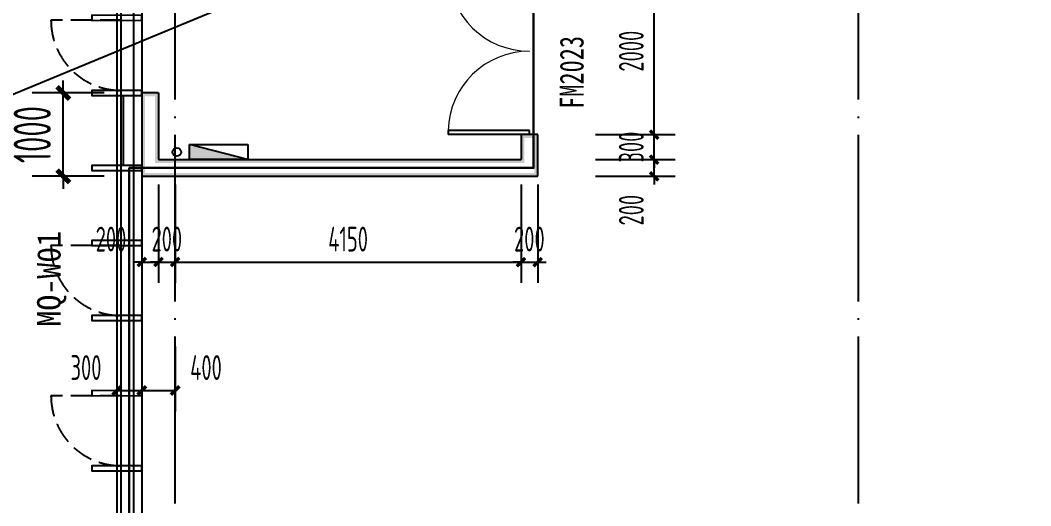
# Model space of a CAD drawing. Extents: x -228436 to 200315, y -41539 to 163917.
# Drawn here: x -2059 to 10067, y 64650 to 70471 of the extents above; entities that cross this region are included whole.
import ezdxf

# ---------------------------------------------------------------- set-up
doc = ezdxf.new("R2010")
doc.units = 0
doc.header["$LTSCALE"] = 1000
doc.header["$MEASUREMENT"] = 0
for name, pattern in [('13#楼幕墙$0$DASH', [0.35, 0.25, -0.1]), ('X-104 13#平面$0$ACAD_ISO05W100', [34, 24, -3, 0.5, -3, 0.5, -3]), ('X-104 13#平面$0$DOTE', [2.42, 2, -0.2, 0.02, -0.2])]:
    doc.linetypes.add(name, pattern=pattern)
for name, color, linetype in [('01-标注_尺寸', 124, 'Continuous'), ('13#楼幕墙$0$A-C_幕墙龙骨', 133, 'Continuous'), ('13#楼幕墙$0$A-C_玻璃幕墙', 140, 'Continuous'), ('13#楼幕墙$0$A-C_窗', 140, 'Continuous'), ('13#楼幕墙$0$A-TECH_结构', 21, 'Continuous'), ('13#楼幕墙$0$A-金属背板', 30, 'Continuous'), ('PUB_WALL', 9, 'Continuous'), ('X-104 13#平面$0$02-TEXT_标注', 130, 'Continuous'), ('X-104 13#平面$0$A-TECH_水', 3, 'Continuous'), ('X-104 13#平面$0$A-TECH_结构', 21, 'Continuous'), ('X-104 13#平面$0$A_AXIS-轴线', 36, 'X-104 13#平面$0$DOTE'), ('X-104 13#平面$0$A_STR-砌块墙', 121, 'Continuous'), ('X-104 13#平面$0$DOOR_FIRE', 220, 'Continuous'), ('X-104 13#平面$0$DOOR_FIRE_TEXT', 7, 'Continuous')]:
    doc.layers.add(name, color=color, linetype=linetype)
doc.layers.add('X-104 13#平面$0$000套内', color=226, linetype='Continuous', lineweight=30, plot=False)
doc.layers.add('X-104 13#平面$0$DIM_MODI', color=6, linetype='Continuous', plot=False)
doc.styles.add('_TCH_DIM_T3', font='ros1.shx', dxfattribs={"width": 0.705882, "bigfont": 'jd.shx'})
doc.styles.add('X-104 13#平面$0$_TCH_AXIS', font='STXIHEI_0.TTF', dxfattribs={"width": 0.75})
doc.styles.add('X-104 13#平面$0$_TCH_WINDOW', font='STXIHEI_0.TTF', dxfattribs={"width": 0.75, "height": 3.5})
doc.dimstyles.new('_TCH_ARCH&&100', dxfattribs={"dimtxt": 297.5, "dimasz": 100, "dimexe": 250, "dimexo": 300, "dimgap": 126.25, "dimtad": 1, "dimdec": 0, "dimzin": 0, "dimdsep": 46, "dimtxsty": '_TCH_DIM_T3', "dimblk": 'ARCHTICK', "dimcen": 0.09, "dimclrt": 7, "dimazin": 2, "dimtfac": 1, "dimtdec": 0, "dimtix": 1, "dimtmove": 2, "dimatfit": 3, "dimfxl": 0, "dimtolj": 1, "dimtzin": 0, "dimarcsym": 0})
doc.dimstyles.new('_TCH_ARCH&&150', dxfattribs={"dimtxt": 446.25, "dimasz": 150, "dimexe": 375, "dimexo": 450, "dimgap": 150, "dimtad": 1, "dimdec": 0, "dimzin": 0, "dimdsep": 46, "dimtxsty": '_TCH_DIM_T3', "dimblk": 'ARCHTICK', "dimcen": 0.09, "dimclrt": 7, "dimazin": 2, "dimtfac": 1, "dimtdec": 0, "dimtix": 1, "dimtmove": 2, "dimatfit": 3, "dimfxl": 0, "dimtolj": 1, "dimtzin": 0, "dimarcsym": 0})

# ---------------------------------------------------------------- blocks, each defined once
blk = doc.blocks.new('13#楼幕墙$0$A$C2CD63A88')
at = {"linetype": '13#楼幕墙$0$DASH'}
blk.add_lwpolyline([(-10, 720), (-10, -120)], dxfattribs=at)
blk.add_arc((-10, 720), 840, 270, 360, dxfattribs=at)
blk = doc.blocks.new('13#楼幕墙$0$A$C19832372')
blk.add_lwpolyline([(-384, -466), (-334, -498), (-8, 5), (-59, 38)], close=True)
blk = doc.blocks.new('13#楼幕墙')
at = {"layer": '13#楼幕墙$0$A-C_玻璃幕墙'}
for p, q in [((-900, 77900), (-900, 59700)), ((-850, 77850), (-850, 59750)), ((-700, 77700), (-700, 59900))]:
    blk.add_line(p, q, dxfattribs=at)
at = {"layer": '13#楼幕墙$0$A-TECH_结构'}
blk.add_lwpolyline([(4402, 77600), (-600, 77600), (-600, 60000), (21800, 60000), (21800, 61600), (58100, 61600), (58100, 81220), (53261, 85280), (38100, 76527), (38100, 72300), (12410, 72300), (4402, 77600)], dxfattribs=at)
at = {"layer": '13#楼幕墙$0$A-金属背板'}
blk.add_lwpolyline([(-820, 68730), (-820, 69570)], dxfattribs=at)
at = {"layer": '13#楼幕墙$0$A-C_幕墙龙骨', "rotation": 122.8762617521566}
for p in [(-1200, 70540), (-1200, 69640), (-1200, 68740), (-1200, 67840), (-1200, 66940), (-1200, 66040), (-1200, 65140)]:
    blk.add_blockref('13#楼幕墙$0$A$C19832372', p, dxfattribs=at)
at = {"layer": '13#楼幕墙$0$A-C_窗', "rotation": 270}
for p in [(-1570, 70460), (-1570, 67760), (-1570, 65960)]:
    blk.add_blockref('13#楼幕墙$0$A$C2CD63A88', p, dxfattribs=at)
blk = doc.blocks.new('X-104 13#平面$0$轴网')
at = {"layer": 'X-104 13#平面$0$A_AXIS-轴线', "linetype": 'X-104 13#平面$0$DOTE'}
for p, q in [((-200, -7401), (-200, 24620.3)), ((8000, -7401), (8000, 24620.3))]:
    blk.add_line(p, q, dxfattribs=at)
blk = doc.blocks.new('X-104 13#平面$0$$TwtSys$00000434')
for p, q in [((-0.5, 0.5), (-0.5, -0.5)), ((-0.5, -0.5), (0.5, 0.5)), ((0.5, 0.5), (-0.5, 0.5)), ((0.5, -0.5), (0.5, 0.5)), ((-0.5, -0.5), (0.5, -0.5))]:
    blk.add_line(p, q)
blk.add_solid([(0.5, -0.5), (0.5, 0.5), (-0.5, -0.5)])
blk = doc.blocks.new('X-104 13#平面$0$A$C55540B70')
at = {"layer": 'X-104 13#平面$0$A-TECH_水'}
blk.add_circle((-57680, 68890), 50, dxfattribs=at)
at = {"layer": 'X-104 13#平面$0$A-TECH_水', "xscale": -700, "yscale": 180, "zscale": 700}
blk.add_blockref('X-104 13#平面$0$$TwtSys$00000434', (-57180, 68890), dxfattribs=at)
blk = doc.blocks.new('X-104 13#平面$0$$DorLib2D$00000002')
for p, q in [((-0.5, 0), (-0.5, 0.4875)), ((-0.475, 0.4875), (-0.5, 0.4875)), ((-0.475, 0), (-0.475, 0.4875)), ((0.475, 0), (0.475, 0.4875)), ((0.475, 0.4875), (0.5, 0.4875)), ((0.5, 0), (0.5, 0.4875)), ((-0.5, 0), (-0.475, 0)), ((0.5, 0), (0.475, 0))]:
    blk.add_line(p, q)
at = {"lineweight": 13}
for centre, start, end in [((-0.4875, 0), 0, 88.53072), ((0.4875, 0), 91.46928, 180)]:
    blk.add_arc(centre, 0.4875, start, end, dxfattribs=at)
blk = doc.blocks.new('X-104 13#平面')
at = {"layer": 'PUB_WALL'}
for points in [[(-600, 69600), (-600, 68600), (-560, 68640), (-560, 69600)], [(-400, 69600), (-600, 69600), (-600, 69560), (-400, 69560)], [(-400, 69600), (-400, 68800), (-440, 68760), (-440, 69600)], [(4150, 69100), (3950, 69100), (3990, 69060), (4110, 69060)], [(3950, 69100), (3950, 68800), (3990, 68760), (3990, 69060)], [(4150, 68600), (4150, 69100), (4110, 69060), (4110, 68640)], [(-400, 68800), (3950, 68800), (3990, 68760), (-440, 68760)], [(-600, 68600), (4150, 68600), (4110, 68640), (-560, 68640)]]:
    blk.add_hatch(color=256, dxfattribs=at).paths.add_polyline_path(points)
at = {"layer": 'X-104 13#平面$0$000套内'}
blk.add_lwpolyline([(4100, 77750), (4100, 68700), (-750, 68700), (-750, 59850), (21950, 59850), (21950, 61450), (58250, 61450), (58250, 71300), (48400, 71300), (48400, 73450), (53400, 73450), (53400, 80500), (58250, 80500), (58250, 81290.1), (53289, 85452.6), (37950, 76613.3), (37950, 72450), (12454.9, 72450), (4447.4, 77750)], close=True, dxfattribs=at)
at = {"layer": 'X-104 13#平面$0$A-TECH_结构'}
blk.add_lwpolyline([(58100, 61600), (58100, 81220), (53261.3, 85280.2), (38100, 76526.8), (38100, 72300), (12409.7, 72300), (4402.3, 77600), (-600, 77600), (-600, 60000), (21800, 60000), (21800, 61600)], close=True, dxfattribs=at)
at = {"layer": 'X-104 13#平面$0$A_STR-砌块墙'}
for p, q in [((-600, 69600), (-600, 68600)), ((-400, 69600), (-600, 69600)), ((-400, 69600), (-400, 68800)), ((4150, 69100), (3950, 69100)), ((3950, 69100), (3950, 68800)), ((4150, 68600), (4150, 69100)), ((-400, 68800), (3950, 68800)), ((-600, 68600), (4150, 68600))]:
    blk.add_line(p, q, dxfattribs=at)
at = {"layer": 'X-104 13#平面$0$DIM_MODI'}
blk.add_line((1552, 71109.8), (-29996.3, 58074.9), dxfattribs=at)
for name, p in [('X-104 13#平面$0$A$C55540B70', (57500, 0)), ('X-104 13#平面$0$轴网', (0, 62400))]:
    blk.add_blockref(name, p)
at = {"layer": 'X-104 13#平面$0$A-TECH_结构'}
blk.add_blockref('13#楼幕墙', (0, 0), dxfattribs=at)
at = {"layer": 'X-104 13#平面$0$DOOR_FIRE', "xscale": 2000, "yscale": 2000, "zscale": 200, "rotation": 90}
blk.add_blockref('X-104 13#平面$0$$DorLib2D$00000002', (4050, 70100), dxfattribs=at)
at = {"layer": 'X-104 13#平面$0$02-TEXT_标注', "linetype": 'X-104 13#平面$0$ACAD_ISO05W100', "style": 'X-104 13#平面$0$_TCH_AXIS'}
blk.add_text('MQ-W01', height=281.25, rotation=90, dxfattribs=at).set_placement((-1575.1, 66797.9))
at = {"layer": 'X-104 13#平面$0$DOOR_FIRE_TEXT', "style": 'X-104 13#平面$0$_TCH_WINDOW', "width": 0.75}
blk.add_text('FM2023', height=285.43, rotation=90, dxfattribs=at).set_placement((4700, 69408.7))
blk = doc.blocks.new('_ArchTick')
at = {"color": 0, "linetype": 'ByBlock', "const_width": 0.4}
blk.add_lwpolyline([(-0.5, -0.5), (0.5, 0.5)], dxfattribs=at)
blk = doc.blocks.new('*D290')
at = {"layer": '01-标注_尺寸', "color": 0, "lineweight": -2, "transparency": 16777216}
for p, q in [((-900, 66560), (-900, 65782)), ((-600, 66560), (-600, 65782)), ((-900, 66032), (-600, 66032))]:
    blk.add_line(p, q, dxfattribs=at)
at = {"layer": 'Defpoints', "color": 0, "transparency": 16777216}
for p in [(-900, 66860), (-600, 66860), (-600, 66032)]:
    blk.add_point(p, dxfattribs=at)
at = {"layer": '01-标注_尺寸', "color": 0, "lineweight": -2, "transparency": 16777216, "xscale": 100, "yscale": 100, "zscale": 100, "rotation": 180}
blk.add_blockref('_ArchTick', (-900, 66032), dxfattribs=at)
at = {"layer": '01-标注_尺寸', "color": 0, "lineweight": -2, "transparency": 16777216, "xscale": 100, "yscale": 100, "zscale": 100}
blk.add_blockref('_ArchTick', (-600, 66032), dxfattribs=at)
at = {"layer": '01-标注_尺寸', "color": 7, "transparency": 16777216, "insert": (-1270, 66307), "char_height": 297.5, "attachment_point": 5, "style": '_TCH_DIM_T3'}
blk.add_mtext('\\A1;300', dxfattribs=at)
blk = doc.blocks.new('*D291')
at = {"layer": '01-标注_尺寸', "color": 0, "lineweight": -2, "transparency": 16777216}
for p, q in [((-600, 66560), (-600, 65782)), ((-200, 66560), (-200, 65782)), ((-600, 66032), (-200, 66032))]:
    blk.add_line(p, q, dxfattribs=at)
at = {"layer": 'Defpoints', "color": 0, "transparency": 16777216}
for p in [(-600, 66860), (-200, 66860), (-200, 66032)]:
    blk.add_point(p, dxfattribs=at)
at = {"layer": '01-标注_尺寸', "color": 0, "lineweight": -2, "transparency": 16777216, "xscale": 100, "yscale": 100, "zscale": 100, "rotation": 180}
blk.add_blockref('_ArchTick', (-600, 66032), dxfattribs=at)
at = {"layer": '01-标注_尺寸', "color": 0, "lineweight": -2, "transparency": 16777216, "xscale": 100, "yscale": 100, "zscale": 100}
blk.add_blockref('_ArchTick', (-200, 66032), dxfattribs=at)
at = {"layer": '01-标注_尺寸', "color": 7, "transparency": 16777216, "insert": (170, 66307), "char_height": 297.5, "attachment_point": 5, "style": '_TCH_DIM_T3'}
blk.add_mtext('\\A1;400', dxfattribs=at)
blk = doc.blocks.new('*D333')
at = {"layer": '01-标注_尺寸', "color": 0, "lineweight": -2, "transparency": 16777216}
for p, q in [((4844, 71100), (5798, 71100)), ((5548, 69100), (5548, 71100)), ((4844, 69100), (5798, 69100))]:
    blk.add_line(p, q, dxfattribs=at)
at = {"layer": 'Defpoints', "color": 0, "transparency": 16777216}
for p in [(4544, 71100), (5548, 71100), (4544, 69100)]:
    blk.add_point(p, dxfattribs=at)
at = {"layer": '01-标注_尺寸', "color": 0, "lineweight": -2, "transparency": 16777216, "xscale": 100, "yscale": 100, "zscale": 100}
for p, rotation in [((5548, 71100), 90), ((5548, 69100), 270)]:
    blk.add_blockref('_ArchTick', p, dxfattribs=dict(at, rotation=rotation))
at = {"layer": '01-标注_尺寸', "color": 7, "transparency": 16777216, "insert": (5273, 70100), "char_height": 297.5, "attachment_point": 5, "rotation": 90, "style": '_TCH_DIM_T3'}
blk.add_mtext('\\A1;2000', dxfattribs=at)
blk = doc.blocks.new('*D334')
at = {"layer": '01-标注_尺寸', "color": 0, "lineweight": -2, "transparency": 16777216}
for p, q in [((5548, 69100), (5548, 69200)), ((4844, 69100), (5798, 69100)), ((5548, 68800), (5548, 69100)), ((4844, 68800), (5798, 68800)), ((5548, 68800), (5548, 68700))]:
    blk.add_line(p, q, dxfattribs=at)
at = {"layer": 'Defpoints', "color": 0, "transparency": 16777216}
for p in [(4544, 69100), (5548, 69100), (4544, 68800)]:
    blk.add_point(p, dxfattribs=at)
at = {"layer": '01-标注_尺寸', "color": 0, "lineweight": -2, "transparency": 16777216, "xscale": 100, "yscale": 100, "zscale": 100}
for p, rotation in [((5548, 69100), 270), ((5548, 68800), 90)]:
    blk.add_blockref('_ArchTick', p, dxfattribs=dict(at, rotation=rotation))
at = {"layer": '01-标注_尺寸', "color": 7, "transparency": 16777216, "insert": (5273, 68950), "char_height": 297.5, "attachment_point": 5, "rotation": 90, "style": '_TCH_DIM_T3'}
blk.add_mtext('\\A1;300', dxfattribs=at)
blk = doc.blocks.new('*D335')
at = {"layer": '01-标注_尺寸', "color": 0, "lineweight": -2, "transparency": 16777216}
for p, q in [((5548, 68800), (5548, 68900)), ((4844, 68800), (5798, 68800)), ((5548, 68600), (5548, 68800)), ((4844, 68600), (5798, 68600)), ((5548, 68600), (5548, 68500))]:
    blk.add_line(p, q, dxfattribs=at)
at = {"layer": 'Defpoints', "color": 0, "transparency": 16777216}
for p in [(4544, 68800), (5548, 68800), (4544, 68600)]:
    blk.add_point(p, dxfattribs=at)
at = {"layer": '01-标注_尺寸', "color": 0, "lineweight": -2, "transparency": 16777216, "xscale": 100, "yscale": 100, "zscale": 100}
for p, rotation in [((5548, 68800), 270), ((5548, 68600), 90)]:
    blk.add_blockref('_ArchTick', p, dxfattribs=dict(at, rotation=rotation))
at = {"layer": '01-标注_尺寸', "color": 7, "transparency": 16777216, "insert": (5273, 68194), "char_height": 297.5, "attachment_point": 5, "rotation": 90, "style": '_TCH_DIM_T3'}
blk.add_mtext('\\A1;200', dxfattribs=at)
blk = doc.blocks.new('*D382')
at = {"layer": '01-标注_尺寸', "color": 0, "lineweight": -2, "transparency": 16777216}
for p, q in [((-600, 68500), (-600, 67322)), ((-400, 68500), (-400, 67322)), ((-600, 67572), (-700, 67572)), ((-600, 67572), (-400, 67572)), ((-400, 67572), (-300, 67572))]:
    blk.add_line(p, q, dxfattribs=at)
at = {"layer": 'Defpoints', "color": 0, "transparency": 16777216}
for p in [(-600, 68800), (-400, 68800), (-400, 67572)]:
    blk.add_point(p, dxfattribs=at)
at = {"layer": '01-标注_尺寸', "color": 0, "lineweight": -2, "transparency": 16777216, "xscale": 100, "yscale": 100, "zscale": 100}
blk.add_blockref('_ArchTick', (-600, 67572), dxfattribs=at)
at = {"layer": '01-标注_尺寸', "color": 0, "lineweight": -2, "transparency": 16777216, "xscale": 100, "yscale": 100, "zscale": 100, "rotation": 180}
blk.add_blockref('_ArchTick', (-400, 67572), dxfattribs=at)
at = {"layer": '01-标注_尺寸', "color": 7, "transparency": 16777216, "insert": (-970, 67847), "char_height": 297.5, "attachment_point": 5, "style": '_TCH_DIM_T3'}
blk.add_mtext('\\A1;200', dxfattribs=at)
blk = doc.blocks.new('*D383')
at = {"layer": '01-标注_尺寸', "color": 0, "lineweight": -2, "transparency": 16777216}
for p, q in [((-400, 68500), (-400, 67322)), ((-200, 68500), (-200, 67322)), ((-400, 67572), (-500, 67572)), ((-400, 67572), (-200, 67572)), ((-200, 67572), (-100, 67572))]:
    blk.add_line(p, q, dxfattribs=at)
at = {"layer": 'Defpoints', "color": 0, "transparency": 16777216}
for p in [(-400, 68800), (-200, 68800), (-200, 67572)]:
    blk.add_point(p, dxfattribs=at)
at = {"layer": '01-标注_尺寸', "color": 0, "lineweight": -2, "transparency": 16777216, "xscale": 100, "yscale": 100, "zscale": 100}
blk.add_blockref('_ArchTick', (-400, 67572), dxfattribs=at)
at = {"layer": '01-标注_尺寸', "color": 0, "lineweight": -2, "transparency": 16777216, "xscale": 100, "yscale": 100, "zscale": 100, "rotation": 180}
blk.add_blockref('_ArchTick', (-200, 67572), dxfattribs=at)
at = {"layer": '01-标注_尺寸', "color": 7, "transparency": 16777216, "insert": (-300, 67847), "char_height": 297.5, "attachment_point": 5, "style": '_TCH_DIM_T3'}
blk.add_mtext('\\A1;200', dxfattribs=at)
blk = doc.blocks.new('*D384')
at = {"layer": '01-标注_尺寸', "color": 0, "lineweight": -2, "transparency": 16777216}
for p, q in [((-200, 68500), (-200, 67322)), ((3950, 68500), (3950, 67322)), ((-200, 67572), (3950, 67572))]:
    blk.add_line(p, q, dxfattribs=at)
at = {"layer": 'Defpoints', "color": 0, "transparency": 16777216}
for p in [(-200, 68800), (3950, 68800), (3950, 67572)]:
    blk.add_point(p, dxfattribs=at)
at = {"layer": '01-标注_尺寸', "color": 0, "lineweight": -2, "transparency": 16777216, "xscale": 100, "yscale": 100, "zscale": 100, "rotation": 180}
blk.add_blockref('_ArchTick', (-200, 67572), dxfattribs=at)
at = {"layer": '01-标注_尺寸', "color": 0, "lineweight": -2, "transparency": 16777216, "xscale": 100, "yscale": 100, "zscale": 100}
blk.add_blockref('_ArchTick', (3950, 67572), dxfattribs=at)
at = {"layer": '01-标注_尺寸', "color": 7, "transparency": 16777216, "insert": (1875, 67847), "char_height": 297.5, "attachment_point": 5, "style": '_TCH_DIM_T3'}
blk.add_mtext('\\A1;4150', dxfattribs=at)
blk = doc.blocks.new('*D385')
at = {"layer": '01-标注_尺寸', "color": 0, "lineweight": -2, "transparency": 16777216}
for p, q in [((3950, 68500), (3950, 67322)), ((4150, 68500), (4150, 67322)), ((3950, 67572), (3850, 67572)), ((3950, 67572), (4150, 67572)), ((4150, 67572), (4250, 67572))]:
    blk.add_line(p, q, dxfattribs=at)
at = {"layer": 'Defpoints', "color": 0, "transparency": 16777216}
for p in [(3950, 68800), (4150, 68800), (4150, 67572)]:
    blk.add_point(p, dxfattribs=at)
at = {"layer": '01-标注_尺寸', "color": 0, "lineweight": -2, "transparency": 16777216, "xscale": 100, "yscale": 100, "zscale": 100}
blk.add_blockref('_ArchTick', (3950, 67572), dxfattribs=at)
at = {"layer": '01-标注_尺寸', "color": 0, "lineweight": -2, "transparency": 16777216, "xscale": 100, "yscale": 100, "zscale": 100, "rotation": 180}
blk.add_blockref('_ArchTick', (4150, 67572), dxfattribs=at)
at = {"layer": '01-标注_尺寸', "color": 7, "transparency": 16777216, "insert": (4050, 67847), "char_height": 297.5, "attachment_point": 5, "style": '_TCH_DIM_T3'}
blk.add_mtext('\\A1;200', dxfattribs=at)
blk = doc.blocks.new('*D712')
at = {"layer": '01-标注_尺寸', "color": 0, "lineweight": -2, "transparency": 16777216}
for p, q in [((-1542, 69600), (-1542, 69750)), ((-1050, 69600), (-1917, 69600)), ((-1542, 68600), (-1542, 69600)), ((-1050, 68600), (-1917, 68600)), ((-1542, 68600), (-1542, 68450))]:
    blk.add_line(p, q, dxfattribs=at)
at = {"layer": 'Defpoints', "color": 0, "transparency": 16777216}
for p in [(-1542, 69600), (-600, 69600), (-600, 68600)]:
    blk.add_point(p, dxfattribs=at)
at = {"layer": '01-标注_尺寸', "color": 0, "lineweight": -2, "transparency": 16777216, "xscale": 150, "yscale": 150, "zscale": 150}
for p, rotation in [((-1542, 69600), 270), ((-1542, 68600), 90)]:
    blk.add_blockref('_ArchTick', p, dxfattribs=dict(at, rotation=rotation))
at = {"layer": '01-标注_尺寸', "color": 7, "transparency": 16777216, "insert": (-1915, 69100), "char_height": 446.2, "attachment_point": 5, "rotation": 90, "style": '_TCH_DIM_T3'}
blk.add_mtext('\\A1;1000', dxfattribs=at)

msp = doc.modelspace()

# ---------------------------------------------------------------- block references
msp.add_blockref('X-104 13#平面', (0, 0))

# ---------------------------------------------------------------- dimensions: what is measured, and where the dimension line sits
at = {"layer": '01-标注_尺寸'}
for p1, p2, distance, dimstyle, picture, middle in [((4544.2, 69100), (4544.2, 71100), -1004.2, '_TCH_ARCH&&100', '*D333', (5273.4, 70100)), ((-600, 68600), (-600, 69600), 942.2, '_TCH_ARCH&&150', '*D712', (-1915.3, 69100)), ((4544.2, 68800), (4544.2, 69100), -1004.2, '_TCH_ARCH&&100', '*D334', (5273.4, 68950)), ((-400, 68800), (-200, 68800), -1227.8, '_TCH_ARCH&&100', '*D383', (-300, 67847.2)), ((-200, 68800), (3950, 68800), -1227.8, '_TCH_ARCH&&100', '*D384', (1875, 67847.2)), ((3950, 68800), (4150, 68800), -1227.8, '_TCH_ARCH&&100', '*D385', (4050, 67847.2))]:
    dim = msp.add_aligned_dim(p1=p1, p2=p2, distance=distance, dimstyle=dimstyle, dxfattribs=at)
    dim.commit()
    dim.dimension.update_dxf_attribs({"geometry": picture, "text_midpoint": middle})
for base, p1, p2, angle, picture, middle in [((5548.4, 68800), (4544.2, 68600), (4544.2, 68800), 90, '*D335', (5273.4, 68194.3)), ((-400, 67572.2), (-600, 68800), (-400, 68800), 0, '*D382', (-970, 67847.2)), ((-600, 66031.7), (-900, 66860), (-600, 66860), 0, '*D290', (-1270, 66306.7)), ((-200, 66031.7), (-600, 66860), (-200, 66860), 0, '*D291', (170, 66306.7))]:
    dim = msp.add_linear_dim(base=base, p1=p1, p2=p2, angle=angle, dimstyle='_TCH_ARCH&&100', dxfattribs=at)
    dim.commit()
    dim.dimension.update_dxf_attribs({"geometry": picture, "text_midpoint": middle, "dimtype": 161})

doc.saveas('drawing.dxf')
